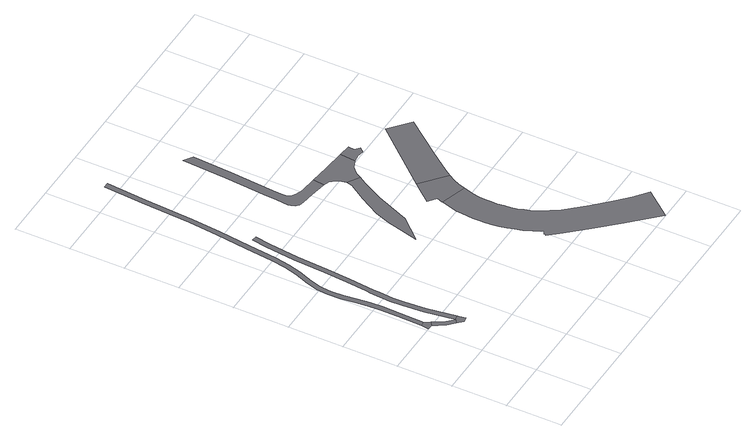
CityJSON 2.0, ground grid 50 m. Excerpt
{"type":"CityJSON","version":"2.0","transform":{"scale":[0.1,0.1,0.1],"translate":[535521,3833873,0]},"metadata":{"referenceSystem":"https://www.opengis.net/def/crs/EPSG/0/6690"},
"CityObjects":{
"road1":{"type":"Road","geometry":[{"type":"MultiSurface","lod":"1","boundaries":[[[0,1,2,3,4]]]}]},
"road2":{"type":"Road","geometry":[{"type":"MultiSurface","lod":"1","boundaries":[[[5,6,7,4,3,8,9,10,11]]]}]},
"road3":{"type":"Road","geometry":[{"type":"MultiSurface","lod":"1","boundaries":[[[12,13,11,10,14,15]]]}]},
"road4":{"type":"Road","geometry":[{"type":"MultiSurface","lod":"1","boundaries":[[[16,17,18,19,20,21,22,23,24,25,26,27,28,29,30,31,32,33,34,35,11,13]]]}]},
"road5":{"type":"Road","geometry":[{"type":"MultiSurface","lod":"1","boundaries":[[[36,37,38,39,40,41,42,43,44,45,46,47,48,49,50,51,52,53,54,55,56,57,58,59,60,61,62,63,64,65,66,67,68,69,1,0]]]}]},
"road6":{"type":"Road","geometry":[{"type":"MultiSurface","lod":"1","boundaries":[[[70,71,72,73,74,75,76,77,78,79,80]]]}]},
"road7":{"type":"Road","geometry":[{"type":"MultiSurface","lod":"1","boundaries":[[[81,82,83,84,85,86,87,88,89,90,91,92,93,94,95,96,97,98,99,100]]]}]},
"road8":{"type":"Road","geometry":[{"type":"MultiSurface","lod":"1","boundaries":[[[101,102,103,104,105,106,107,108,109,110,111,112]]]}]},
"road9":{"type":"Road","attributes":{"RoadStructureAttribute.sectionType":"1"},"geometry":[{"type":"MultiSurface","lod":"1","boundaries":[[[108,113,114,115,116,117,118,119,120,121,122,123,124,125,126,127,128,129,130,131,132,133,134,135,136,137,138,139,140,141,142,143,144,145,146,147,148,149,150,151,152,153,109]]]}]},
"road10":{"type":"Road","geometry":[{"type":"MultiSurface","lod":"1","boundaries":[[[154,100,99,155,156,157,70,80,158,159,160,161]]]}]},
"road11":{"type":"Road","geometry":[{"type":"MultiSurface","lod":"1","boundaries":[[[162,163,164,165,166,167,168,161,160]]]}]},
"road12":{"type":"Road","attributes":{"RoadStructureAttribute.sectionType":"1"},"geometry":[{"type":"MultiSurface","lod":"1","boundaries":[[[169,101,112,170,171,172]]]}]}
},
"vertices":[
[77,1076,0],[32,1074,0],[25,1006,0],[69,1002,0],[108,1025,0],
[224,876,0],[172,926,0],[136,978,0],[99,953,0],[137,897,0],[194,843,0],[231,870,0],
[277,865,0],[276,876,0],[245,796,0],[289,805,0],
[235,1142,0],[221,1330,0],[217,1439,0],[228,1571,0],[233,1624,0],[259,1856,0],[272,2067,0],[293,2353,0],[325,2625,0],[345,2761,0],[300,2768,0],[280,2631,0],[249,2358,0],[227,2070,0],[214,1860,0],[192,1664,0],[188,1629,0],[172,1440,0],[177,1327,0],[191,1136,0],
[86,1293,0],[87,1461,0],[83,1571,0],[70,1683,0],[56,1800,0],[53,1914,0],[61,2001,0],[62,2017,0],[89,2110,0],[140,2244,0],[175,2365,0],[198,2497,0],[231,2763,0],[262,3041,0],[289,3311,0],[319,3760,0],[347,4120,0],[302,4124,0],[274,3763,0],[244,3315,0],[218,3046,0],[186,2768,0],[154,2504,0],[131,2375,0],[97,2258,0],[46,2124,0],[32,2075,0],[18,2026,0],[8,1916,0],[11,1797,0],[25,1678,0],[38,1568,0],[42,1460,0],[41,1294,0],
[1283,2443,0],[1272,2391,0],[1171,2239,0],[1064,2052,0],[1016,1913,0],[941,1622,0],[1120,1822,0],[1248,2127,0],[1346,2308,0],[1367,2342,0],[1389,2378,0],
[1027,2708,0],[965,2730,0],[922,2755,0],[908,2783,0],[906,2824,0],[913,2921,0],[947,3318,0],[968,3676,0],[891,3727,0],[867,3324,0],[833,2928,0],[826,2830,0],[815,2725,0],[819,2700,0],[832,2665,0],[862,2641,0],[908,2629,0],[1022,2613,0],[1170,2591,0],[1180,2693,0],
[1539,1946,0],[1463,1858,0],[1390,1766,0],[1451,1719,0],[1454,1720,0],[1461,1712,0],[1443,1659,0],[1442,1656,0],[1677,1583,0],[1699,1642,0],[1728,1706,0],[1757,1757,0],
[1419,1574,0],[1402,1508,0],[1393,1450,0],[1389,1396,0],[1385,1344,0],[1385,1288,0],[1386,1239,0],[1390,1182,0],[1400,1115,0],[1414,1050,0],[1431,989,0],[1451,922,0],[1482,849,0],[1521,770,0],[1493,752,0],[1499,744,0],[1484,732,0],[1581,621,0],[1734,447,0],[1920,250,0],[1968,202,0],[2163,6,0],[2356,250,0],[2233,347,0],[2114,458,0],[1976,598,0],[1821,772,0],[1798,797,0],[1766,849,0],[1737,897,0],[1717,936,0],[1693,991,0],[1676,1037,0],[1660,1091,0],[1649,1145,0],[1642,1201,0],[1635,1260,0],[1634,1317,0],[1635,1370,0],[1640,1428,0],[1648,1483,0],
[1364,2674,0],[1219,2570,0],[1261,2525,0],[1278,2483,0],[1419,2427,0],[1475,2484,0],[1547,2515,0],[1561,2654,0],
[1612,2523,0],[1678,2511,0],[1707,2553,0],[1681,2572,0],[1673,2583,0],[1671,2600,0],[1675,2642,0],
[2008,2489,0],[1795,1814,0],[1944,2012,0],[2192,2331,0]
]}
